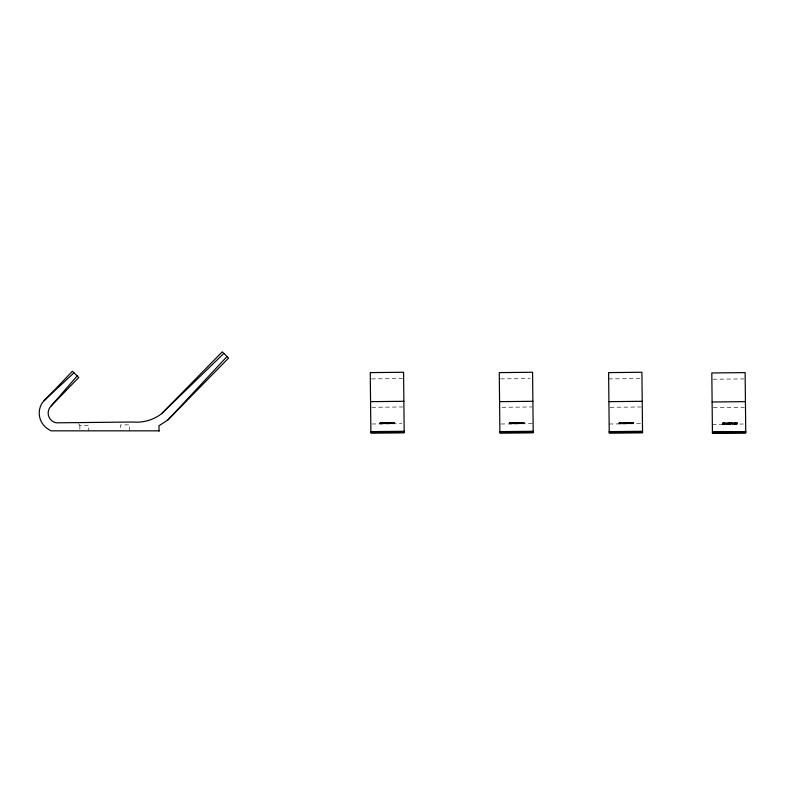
<?xml version="1.0" encoding="UTF-8"?>
<svg xmlns="http://www.w3.org/2000/svg" width="785" height="785" viewBox="0 0 785 785"><rect width="100%" height="100%" fill="white"/><g stroke="black" fill="none" stroke-linecap="round" stroke-linejoin="round"><path stroke-width="0.59" stroke-dasharray="3.92 2.94" d="M371.511 378.89L402.44 378.566M500.526 378.89L530.267 378.576M608.669 378.9L640.795 378.566M713.065 379.233L743.994 378.91M371.805 407.297L402.734 406.973M502.007 407.287L531.749 406.973M610.161 407.297L641.09 406.973M713.359 407.641L744.298 407.317M78.343 423.527L79.844 425.362L88.695 425.274L88.754 430.847M394.629 423.763L394.61 422.428L379.93 422.575L379.94 423.91M371.982 423.998L401.724 423.684M509.485 423.91L509.465 422.575L524.164 422.418L524.164 423.753M633.681 423.753L633.672 422.418L618.982 422.575L619.002 423.91M500.997 423.998L533.113 423.655M609.14 424.008L641.266 423.674M712.348 424.351L743.277 424.028M737.301 424.096L737.282 422.762L722.602 422.909L722.612 424.243M737.164 422.762L737.174 424.096M737.017 422.762L736.948 424.096M736.801 422.762L736.791 424.096M736.673 422.762L736.713 424.096M736.409 422.772L736.418 424.096M736.006 422.772L736.006 424.106M735.839 422.772L735.898 424.106M735.653 422.772L735.722 424.106M735.516 422.781L735.427 424.116M735.359 422.781L735.329 424.116M735.211 422.781L735.231 424.116M735.054 422.781L735.064 424.116M734.76 422.781L734.819 424.116M734.417 422.791L734.515 424.116M734.299 422.791L734.269 424.126L734.25 422.791M733.455 422.801L733.582 424.126M733.406 422.801L733.435 424.135M732.582 422.811L732.562 424.145M732.395 422.811L732.415 424.145M732.228 422.811L732.248 424.145M732.012 422.811L732.012 424.145M731.522 422.821L731.532 424.155M731.237 422.821L731.198 424.155M731.051 422.821L731.051 424.155M730.874 422.83L730.894 424.155M730.609 422.83L730.619 424.165M730.482 422.83L730.482 424.165M729.942 422.84L729.952 424.165M729.707 422.84L729.716 424.175M729.412 422.84L729.422 424.175M729 422.85L729.029 424.175M728.823 422.85L728.853 424.185M728.647 422.85L728.657 424.185M728.382 422.85L728.402 424.185M728.215 422.85L728.294 424.185M727.901 422.86L727.901 424.194M727.509 422.86L727.518 424.194M727.273 422.86L727.391 424.194M726.979 422.87L726.969 424.204M726.822 422.87L726.841 424.204M726.537 422.87L726.478 424.204M726.351 422.87L726.361 424.204M725.693 422.879L725.742 424.214M725.566 422.879L725.566 424.214M725.399 422.879L725.35 424.214M725.016 422.889L725.006 424.224M724.84 422.889L724.859 424.224M724.634 422.889L724.624 424.224M724.545 424.224L724.457 422.889L724.388 424.224M724.241 422.899L724.241 424.224M724.055 422.899L724.015 424.234M723.898 422.899L723.898 424.234M723.731 422.899L723.76 424.234M723.476 422.899L723.495 424.234M723.201 422.909L723.201 424.243M723.113 422.909L723.113 424.243M722.946 422.909L722.965 424.243M722.72 422.909L722.74 424.243M633.603 422.418L633.554 423.753M633.407 422.418L633.416 423.753M633.318 422.418L633.338 423.753M633.161 422.428L633.093 423.753M632.788 422.428L632.808 423.763M632.533 422.428L632.553 423.763M632.376 422.428L632.396 423.763M632.268 422.438L632.229 423.763M632.18 422.438L632.121 423.772M631.905 422.438L631.915 423.772M631.66 422.438L631.709 423.772M631.444 422.438L631.454 423.772M631.277 422.448L631.287 423.772M631.15 422.448L631.16 423.782M630.885 422.448L630.895 423.782M630.806 422.448L630.797 423.782M630.571 422.448L630.649 423.782M629.953 422.458L629.992 423.792M629.806 422.458L629.766 423.792M629.325 422.467L629.334 423.792M628.962 422.467L628.942 423.802M628.775 422.467L628.854 423.802M628.618 422.467L628.726 423.802M628.383 422.477L628.412 423.802M627.961 422.477L627.98 423.812M627.921 422.477L627.921 423.812M627.578 422.487L627.588 423.812M627.421 422.487L627.441 423.822M627.264 422.487L627.274 423.822M626.989 422.487L627.009 423.822M626.862 422.487L626.872 423.822M626.558 422.497L626.577 423.822M626.332 422.497L626.342 423.831M626.096 422.497L626.077 423.831M625.939 422.497L625.949 423.831M625.802 422.497L625.812 423.831M625.39 422.507L625.419 423.841M625.223 422.507L625.223 423.841M624.772 422.516L624.723 423.841M624.595 422.516L624.615 423.851M624.281 422.516L624.281 423.851M623.889 422.526L623.908 423.851M623.781 423.851L623.732 422.526L623.673 423.861M622.731 422.536L622.848 423.861M622.083 422.536L622.132 423.871M621.936 422.546L621.956 423.871M621.867 422.546L621.857 423.871M621.72 422.546L621.73 423.88M621.386 422.546L621.406 423.88M621.22 422.546L621.239 423.88M620.964 422.556L621.004 423.88M620.758 422.556L620.768 423.89M620.474 422.556L620.493 423.89M620.268 422.556L620.297 423.89M620.13 422.565L620.13 423.89M619.865 422.565L619.875 423.9M619.493 422.565L619.581 423.9M619.336 422.565L619.345 423.9M619.11 422.575L619.13 423.9M524.027 422.418L524.037 423.753M523.801 422.428L523.821 423.753M523.271 422.428L523.291 423.763M523.016 422.428L523.036 423.763M522.879 422.438L522.889 423.763M522.663 422.438L522.712 423.772M522.574 422.438L522.584 423.772M522.408 422.438L522.398 423.772M522.143 422.438L522.192 423.772M522.005 422.448L522.025 423.772M521.917 422.448L521.937 423.772M521.76 422.448L521.77 423.782M521.368 422.448L521.348 423.782M521.269 422.448L521.299 423.782M521.044 422.458L521.054 423.782M520.534 422.458L520.553 423.792M520.435 422.458L520.337 423.792L520.318 422.458M519.798 422.467L519.739 423.802M519.562 422.467L519.572 423.802M519.415 422.467L519.425 423.802M519.258 422.467L519.209 423.802M518.865 422.477L518.699 423.812M518.394 422.477L518.404 423.812M518.218 422.487L518.228 423.812M518.11 422.487L518.12 423.812M517.904 422.487L517.933 423.822M517.747 422.487L517.835 423.822M517.58 422.487L517.59 423.822M517.452 422.487L517.462 423.822M517.256 422.497L517.266 423.822M517.06 422.497L517.08 423.831M517.05 422.497L516.942 423.831M516.805 422.497L516.864 423.831M516.658 422.497L516.589 423.831M516.54 422.497L516.51 423.831M516.285 422.507L516.294 423.831L516.196 422.507M515.882 422.507L515.892 423.841M515.706 422.507L515.725 423.841M515.47 422.516L515.48 423.841M515.382 423.841L515.254 422.516L515.205 423.851M514.931 422.516L514.95 423.851M514.214 422.526L514.263 423.861M514.047 422.526L514.067 423.861M513.822 422.526L513.861 423.861M513.547 422.536L513.567 423.861M513.312 422.536L513.331 423.871M513.213 422.536L513.174 423.871M512.742 422.536L512.752 423.871M512.477 422.546L512.615 423.871M512.369 422.546L512.369 423.88L512.203 422.546M511.879 422.546L511.938 423.88M511.732 422.556L511.722 423.88M511.624 422.556L511.516 423.89L511.477 422.556M511.329 422.556L511.251 423.89M511.084 422.556L511.143 423.89M510.917 422.556L510.947 423.89M510.77 422.565L510.77 423.89M510.593 422.565L510.623 423.89M510.348 422.565L510.368 423.9L510.26 422.565M510.054 422.565L510.064 423.9L509.936 422.565M509.818 422.575L509.828 423.9M509.553 422.575L509.602 423.91M394.551 422.428L394.502 423.763M394.266 422.428L394.364 423.763M394.109 422.428L394.119 423.763L394.031 422.428M393.736 422.438L393.746 423.772M393.481 422.438L393.491 423.772M393.324 422.438L393.334 423.772M393.118 422.438L393.226 423.772M393.049 422.438L392.942 423.772M392.843 422.448L392.863 423.772M392.637 422.448L392.618 423.782M392.539 422.448L392.559 423.782M392.382 422.448L392.392 423.782M392.215 422.448L392.235 423.782M392.088 422.458L392.108 423.782M391.833 422.458L391.843 423.792M391.744 422.458L391.744 423.792M391.509 422.458L391.529 423.792M390.891 422.467L390.93 423.802M390.783 422.467L390.793 423.802M390.273 422.467L390.273 423.802M389.909 422.477L389.89 423.812M389.723 422.477L389.674 423.812M389.566 422.477L389.576 423.812M389.321 422.477L389.35 423.812M388.86 422.487L388.879 423.822M388.516 422.487L388.536 423.822M388.379 422.487L388.379 423.822M388.222 422.497L388.222 423.822M387.937 422.497L387.947 423.831M387.81 422.497L387.81 423.831M387.505 422.497L387.456 423.831M387.27 422.507L387.28 423.831M387.044 423.841L387.034 422.507L387.015 423.841M386.74 422.507L386.75 423.841M386.328 422.516L386.357 423.841M386.171 422.516L386.171 423.851M385.72 422.516L385.661 423.851M385.543 422.526L385.553 423.851M385.219 422.526L385.239 423.861M384.836 422.526L384.846 423.861M384.709 422.526L384.611 423.861M384.287 422.536L384.326 423.871M383.777 422.536L383.806 423.871M383.669 422.536L383.669 423.871M383.021 422.546L383.07 423.88M382.825 422.546L382.825 423.88M382.668 422.556L382.737 423.88M382.324 422.556L382.354 423.89M382.167 422.556L382.177 423.89M381.696 422.565L381.716 423.89M381.324 422.565L381.402 423.9M381.216 422.565L381.245 423.9M381.068 422.565L381.068 423.9M380.813 422.575L380.813 423.9M380.274 422.575L380.293 423.91M380.048 422.575L380.068 423.91M129.466 430.847L129.407 424.842L120.527 424.94L120.586 430.847M79.844 425.362L79.884 429.748M736.242 424.106L736.222 422.772L736.212 424.106M733.053 424.135L733.033 422.801L732.945 424.135M730.197 424.165L730.178 422.83L730.129 424.165M623.378 423.861L623.368 422.526L623.349 423.861M523.664 423.763L523.654 422.428L523.585 423.763M514.774 423.851L514.764 422.516L514.764 423.851M514.479 423.851L514.469 422.526L514.391 423.851M381.981 423.89L381.961 422.556L381.922 423.89M380.529 423.91L380.519 422.575L380.44 423.91"/><path stroke-width="1.18" d="M223.843 353.407L161.612 413.685A40.849 40.849 0 0 1 133.097 422.026L56.275 422.83A9.911 9.911 0 0 1 50.937 406.188L78.765 377.487L72.416 371.266L42.41 402.617A18.83 18.83 0 0 0 48.356 429.228L51.005 430.847L159.021 430.847M50.937 406.188L77.175 375.927M159.031 431.181L158.972 425.774L167.951 419.906L227.012 356.518M161.612 413.685L222.253 351.847L228.602 358.068L167.951 419.906M44.029 400.605L74.006 372.816M370.559 401.655L403.873 401.302M499.574 401.655L532.878 401.302M608.905 401.655L642.218 401.302M712.113 401.998L745.426 401.645M370.873 431.622L404.187 431.269M370.873 431.956L404.187 431.613M370.883 432.81L404.197 432.81L403.568 372.267L370.255 372.61L370.883 432.81L404.197 432.457M499.888 431.622L533.192 431.269M499.888 431.956L533.201 431.613M499.898 432.81L533.211 432.81L532.573 372.267L499.27 372.61L499.898 432.81L533.211 432.457M609.219 431.622L642.532 431.269M609.229 431.956L642.532 431.613M609.238 432.81L642.552 432.81L641.914 372.267L608.601 372.61L609.238 432.81L642.542 432.457M712.427 431.966L745.74 431.622M712.427 432.309L745.74 431.956M745.75 432.8L712.437 433.153L711.809 372.963L745.122 372.61L745.75 432.81L712.437 432.81"/></g></svg>
